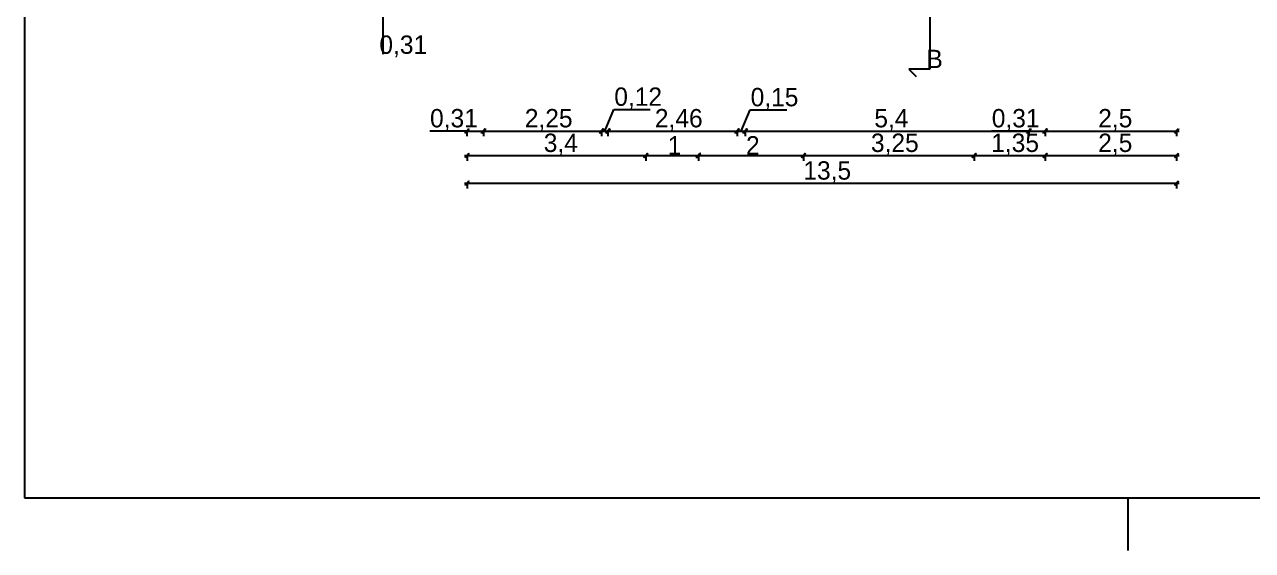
# Model space of a CAD drawing. Header units: metres. Extents: x 57 to 1182, y 0 to 842.
# Drawn here: x 57 to 719, y 0 to 283 of the extents above; entities that cross this region are included whole.
import ezdxf

# ---------------------------------------------------------------- set-up
doc = ezdxf.new("R2010")
doc.units = ezdxf.units.M
doc.layers.add('PDFLines', color=7, linetype='Continuous')
doc.layers.add('PDFText', color=7, linetype='Continuous')

msp = doc.modelspace()

# ---------------------------------------------------------------- linework, layer by layer
at = {"layer": 'PDFLines'}
for p, q in [((56.69, 813.54), (56.69, 28.35)), ((545.01, 322.9), (545.01, 259.42)), ((250.05, 287.68), (250.05, 267.52)), ((545.01, 259.42), (533.67, 259.42)), ((533.67, 259.42), (537.69, 255.43)), ((369.72, 226.06), (374.64, 237.67)), ((374.64, 237.67), (394.11, 237.67)), ((443.28, 226.06), (448.2, 237.46)), ((448.2, 237.46), (467.82, 237.46)), ((295.44, 226.06), (275.28, 226.06)), ((294.36, 225.19), (296.34, 227.17)), ((296.34, 227.17), (294.57, 224.98)), ((296.34, 227.17), (294.57, 224.98)), ((294.57, 224.98), (296.55, 226.96)), ((295.44, 223.24), (295.44, 226.06)), ((295.44, 226.06), (305.64, 226.06)), ((296.55, 226.96), (296.34, 227.17)), ((302.82, 226.06), (369.42, 226.06)), ((305.13, 227.17), (303.15, 225.19)), ((303.15, 225.19), (305.13, 227.17)), ((303.36, 224.98), (305.13, 227.17)), ((303.36, 224.98), (305.13, 227.17)), ((305.13, 227.17), (303.36, 224.98)), ((305.13, 227.17), (303.36, 224.98)), ((305.34, 226.96), (303.36, 224.98)), ((303.36, 224.98), (305.34, 226.96)), ((304.23, 226.06), (304.23, 223.24)), ((304.23, 226.06), (304.23, 223.24)), ((305.13, 227.17), (305.34, 226.96)), ((305.34, 226.96), (305.13, 227.17)), ((366.6, 226.06), (372.84, 226.06)), ((368.91, 227.17), (366.93, 225.19)), ((366.93, 225.19), (368.91, 227.17)), ((367.14, 224.98), (368.91, 227.17)), ((367.14, 224.98), (368.91, 227.17)), ((368.91, 227.17), (367.14, 224.98)), ((368.91, 227.17), (367.14, 224.98)), ((369.12, 226.96), (367.14, 224.98)), ((367.14, 224.98), (369.12, 226.96)), ((368.01, 226.06), (368.01, 223.24)), ((368.01, 226.06), (368.01, 223.24)), ((368.91, 227.17), (369.12, 226.96)), ((369.12, 226.96), (368.91, 227.17)), ((369.99, 226.06), (442.56, 226.06)), ((372.3, 227.17), (370.32, 225.19)), ((370.32, 225.19), (372.3, 227.17)), ((370.53, 224.98), (372.3, 227.17)), ((370.53, 224.98), (372.3, 227.17)), ((372.3, 227.17), (370.53, 224.98)), ((372.3, 227.17), (370.53, 224.98)), ((372.51, 226.96), (370.53, 224.98)), ((370.53, 224.98), (372.51, 226.96)), ((371.4, 226.06), (371.4, 223.24)), ((371.4, 226.06), (371.4, 223.24)), ((372.3, 227.17), (372.51, 226.96)), ((372.51, 226.96), (372.3, 227.17)), ((439.74, 226.06), (446.82, 226.06)), ((442.02, 227.17), (440.04, 225.19)), ((440.04, 225.19), (442.02, 227.17)), ((440.25, 224.98), (442.02, 227.17)), ((440.25, 224.98), (442.02, 227.17)), ((442.02, 227.17), (440.25, 224.98)), ((442.02, 227.17), (440.25, 224.98)), ((442.26, 226.96), (440.25, 224.98)), ((440.25, 224.98), (442.26, 226.96)), ((441.15, 226.06), (441.15, 223.24)), ((441.15, 226.06), (441.15, 223.24)), ((442.02, 227.17), (442.26, 226.96)), ((442.26, 226.96), (442.02, 227.17)), ((443.97, 226.06), (599.88, 226.06)), ((446.28, 227.17), (444.3, 225.19)), ((444.3, 225.19), (446.28, 227.17)), ((444.51, 224.98), (446.28, 227.17)), ((444.51, 224.98), (446.28, 227.17)), ((446.28, 227.17), (444.51, 224.98)), ((446.28, 227.17), (444.51, 224.98)), ((446.49, 226.96), (444.51, 224.98)), ((444.51, 224.98), (446.49, 226.96)), ((445.41, 226.06), (445.41, 223.24)), ((445.41, 226.06), (445.41, 223.24)), ((446.28, 227.17), (446.49, 226.96)), ((446.49, 226.96), (446.28, 227.17)), ((598.47, 226.06), (578.31, 226.06)), ((599.37, 227.17), (597.39, 225.19)), ((597.39, 225.19), (599.37, 227.17)), ((597.6, 224.98), (599.37, 227.17)), ((597.6, 224.98), (599.37, 227.17)), ((599.37, 227.17), (597.6, 224.98)), ((599.37, 227.17), (597.6, 224.98)), ((599.58, 226.96), (597.6, 224.98)), ((597.6, 224.98), (599.58, 226.96)), ((598.47, 226.06), (598.47, 223.24)), ((598.47, 223.24), (598.47, 226.06)), ((598.47, 226.06), (608.67, 226.06)), ((599.37, 227.17), (599.58, 226.96)), ((599.58, 226.96), (599.37, 227.17)), ((605.85, 226.06), (679.53, 226.06)), ((608.16, 227.17), (606.15, 225.19)), ((606.15, 225.19), (608.16, 227.17)), ((606.36, 224.98), (608.16, 227.17)), ((606.36, 224.98), (608.16, 227.17)), ((608.16, 227.17), (606.36, 224.98)), ((608.16, 227.17), (606.36, 224.98)), ((608.37, 226.96), (606.36, 224.98)), ((606.36, 224.98), (608.37, 226.96)), ((607.26, 226.06), (607.26, 223.24)), ((607.26, 226.06), (607.26, 223.24)), ((608.16, 227.17), (608.37, 226.96)), ((608.37, 226.96), (608.16, 227.17)), ((679.02, 227.17), (677.04, 225.19)), ((677.25, 224.98), (679.02, 227.17)), ((677.25, 224.98), (679.02, 227.17)), ((679.23, 226.96), (677.25, 224.98)), ((678.12, 226.06), (678.12, 223.24)), ((679.02, 227.17), (679.23, 226.96)), ((294.57, 224.98), (294.36, 225.19)), ((303.15, 225.19), (303.36, 224.98)), ((303.36, 224.98), (303.15, 225.19)), ((366.93, 225.19), (367.14, 224.98)), ((367.14, 224.98), (366.93, 225.19)), ((370.32, 225.19), (370.53, 224.98)), ((370.53, 224.98), (370.32, 225.19)), ((440.04, 225.19), (440.25, 224.98)), ((440.25, 224.98), (440.04, 225.19)), ((444.3, 225.19), (444.51, 224.98)), ((444.51, 224.98), (444.3, 225.19)), ((597.39, 225.19), (597.6, 224.98)), ((597.6, 224.98), (597.39, 225.19)), ((606.15, 225.19), (606.36, 224.98)), ((606.36, 224.98), (606.15, 225.19)), ((677.04, 225.19), (677.25, 224.98)), ((294.03, 212.83), (393.24, 212.83)), ((294.36, 211.93), (296.34, 213.91)), ((296.34, 213.91), (294.57, 211.72)), ((296.34, 213.91), (294.57, 211.72)), ((294.57, 211.72), (296.55, 213.7)), ((295.44, 212.83), (295.44, 209.98)), ((296.55, 213.7), (296.34, 213.91)), ((390.42, 212.83), (421.59, 212.83)), ((392.7, 213.91), (390.72, 211.93)), ((390.72, 211.93), (392.7, 213.91)), ((390.93, 211.72), (392.7, 213.91)), ((390.93, 211.72), (392.7, 213.91)), ((392.7, 213.91), (390.93, 211.72)), ((392.7, 213.91), (390.93, 211.72)), ((392.91, 213.7), (390.93, 211.72)), ((390.93, 211.72), (392.91, 213.7)), ((391.83, 212.83), (391.83, 209.98)), ((391.83, 212.83), (391.83, 209.98)), ((392.7, 213.91), (392.91, 213.7)), ((392.91, 213.7), (392.7, 213.91)), ((418.74, 212.83), (478.29, 212.83)), ((421.05, 213.91), (419.07, 211.93)), ((419.07, 211.93), (421.05, 213.91)), ((419.28, 211.72), (421.05, 213.91)), ((419.28, 211.72), (421.05, 213.91)), ((421.05, 213.91), (419.28, 211.72)), ((421.05, 213.91), (419.28, 211.72)), ((421.26, 213.7), (419.28, 211.72)), ((419.28, 211.72), (421.26, 213.7)), ((420.18, 212.83), (420.18, 209.98)), ((420.18, 212.83), (420.18, 209.98)), ((421.05, 213.91), (421.26, 213.7)), ((421.26, 213.7), (421.05, 213.91)), ((475.44, 212.83), (570.42, 212.83)), ((477.75, 213.91), (475.77, 211.93)), ((475.77, 211.93), (477.75, 213.91)), ((475.98, 211.72), (477.75, 213.91)), ((475.98, 211.72), (477.75, 213.91)), ((477.75, 213.91), (475.98, 211.72)), ((477.75, 213.91), (475.98, 211.72)), ((477.96, 213.7), (475.98, 211.72)), ((475.98, 211.72), (477.96, 213.7)), ((476.85, 212.83), (476.85, 209.98)), ((476.85, 212.83), (476.85, 209.98)), ((477.75, 213.91), (477.96, 213.7)), ((477.96, 213.7), (477.75, 213.91)), ((567.57, 212.83), (608.67, 212.83)), ((569.88, 213.91), (567.9, 211.93)), ((567.9, 211.93), (569.88, 213.91)), ((568.11, 211.72), (569.88, 213.91)), ((568.11, 211.72), (569.88, 213.91)), ((569.88, 213.91), (568.11, 211.72)), ((569.88, 213.91), (568.11, 211.72)), ((570.09, 213.7), (568.11, 211.72)), ((568.11, 211.72), (570.09, 213.7)), ((568.98, 212.83), (568.98, 209.98)), ((568.98, 212.83), (568.98, 209.98)), ((569.88, 213.91), (570.09, 213.7)), ((570.09, 213.7), (569.88, 213.91)), ((605.85, 212.83), (679.53, 212.83)), ((608.16, 213.91), (606.15, 211.93)), ((606.15, 211.93), (608.16, 213.91)), ((606.36, 211.72), (608.16, 213.91)), ((606.36, 211.72), (608.16, 213.91)), ((608.16, 213.91), (606.36, 211.72)), ((608.16, 213.91), (606.36, 211.72)), ((608.37, 213.7), (606.36, 211.72)), ((606.36, 211.72), (608.37, 213.7)), ((607.26, 212.83), (607.26, 209.98)), ((607.26, 212.83), (607.26, 209.98)), ((608.16, 213.91), (608.37, 213.7)), ((608.37, 213.7), (608.16, 213.91)), ((679.02, 213.91), (677.04, 211.93)), ((677.25, 211.72), (679.02, 213.91)), ((677.25, 211.72), (679.02, 213.91)), ((679.23, 213.7), (677.25, 211.72)), ((678.12, 212.83), (678.12, 209.98)), ((679.02, 213.91), (679.23, 213.7)), ((294.57, 211.72), (294.36, 211.93)), ((390.72, 211.93), (390.93, 211.72)), ((390.93, 211.72), (390.72, 211.93)), ((419.07, 211.93), (419.28, 211.72)), ((419.28, 211.72), (419.07, 211.93)), ((475.77, 211.93), (475.98, 211.72)), ((475.98, 211.72), (475.77, 211.93)), ((567.9, 211.93), (568.11, 211.72)), ((568.11, 211.72), (567.9, 211.93)), ((606.15, 211.93), (606.36, 211.72)), ((606.36, 211.72), (606.15, 211.93)), ((677.04, 211.93), (677.25, 211.72)), ((294.36, 197.02), (296.34, 199)), ((296.34, 199), (294.57, 196.81)), ((296.34, 199), (294.57, 196.81)), ((294.57, 196.81), (296.55, 198.79)), ((296.55, 198.79), (296.34, 199)), ((679.02, 199), (677.04, 197.02)), ((677.25, 196.81), (679.02, 199)), ((677.25, 196.81), (679.02, 199)), ((679.23, 198.79), (677.25, 196.81)), ((679.02, 199), (679.23, 198.79)), ((294.03, 197.89), (679.53, 197.89)), ((294.57, 196.81), (294.36, 197.02)), ((295.44, 197.89), (295.44, 195.07)), ((677.04, 197.02), (677.25, 196.81)), ((678.12, 197.89), (678.12, 195.07)), ((56.69, 28.35), (1162.2, 28.35)), ((651.97, 0), (651.97, 28.35))]:
    msp.add_line(p, q, dxfattribs=at)

# ---------------------------------------------------------------- texts
at = {"layer": 'PDFText'}
for s, height, p in [('0,31', 9.9, (248.1, 267.67)), ('B', 9.89, (543.21, 259.99)), ('0,12', 9.9, (374.82, 239.65)), ('0,15', 9.9, (448.38, 239.41)), ('0,31', 9.9, (275.43, 228.04)), ('2,25', 9.9, (326.55, 228.04)), ('2,46', 9.9, (396.72, 228.04)), ('5,4', 9.9, (515.1, 228.04)), ('0,31', 9.9, (578.46, 228.04)), ('2,5', 9.9, (635.88, 228.04)), ('3,4', 9.9, (336.78, 214.78)), ('1', 9.9, (403.62, 213.4)), ('2', 9.9, (445.89, 213.4)), ('3,25', 9.9, (513.27, 214.78)), ('1,35', 9.9, (578.16, 214.78)), ('2,5', 9.9, (635.88, 214.78)), ('13,5', 9.9, (476.82, 199.87))]:
    msp.add_text(s, height=height, dxfattribs=at).set_placement(p)

doc.saveas('drawing.dxf')
